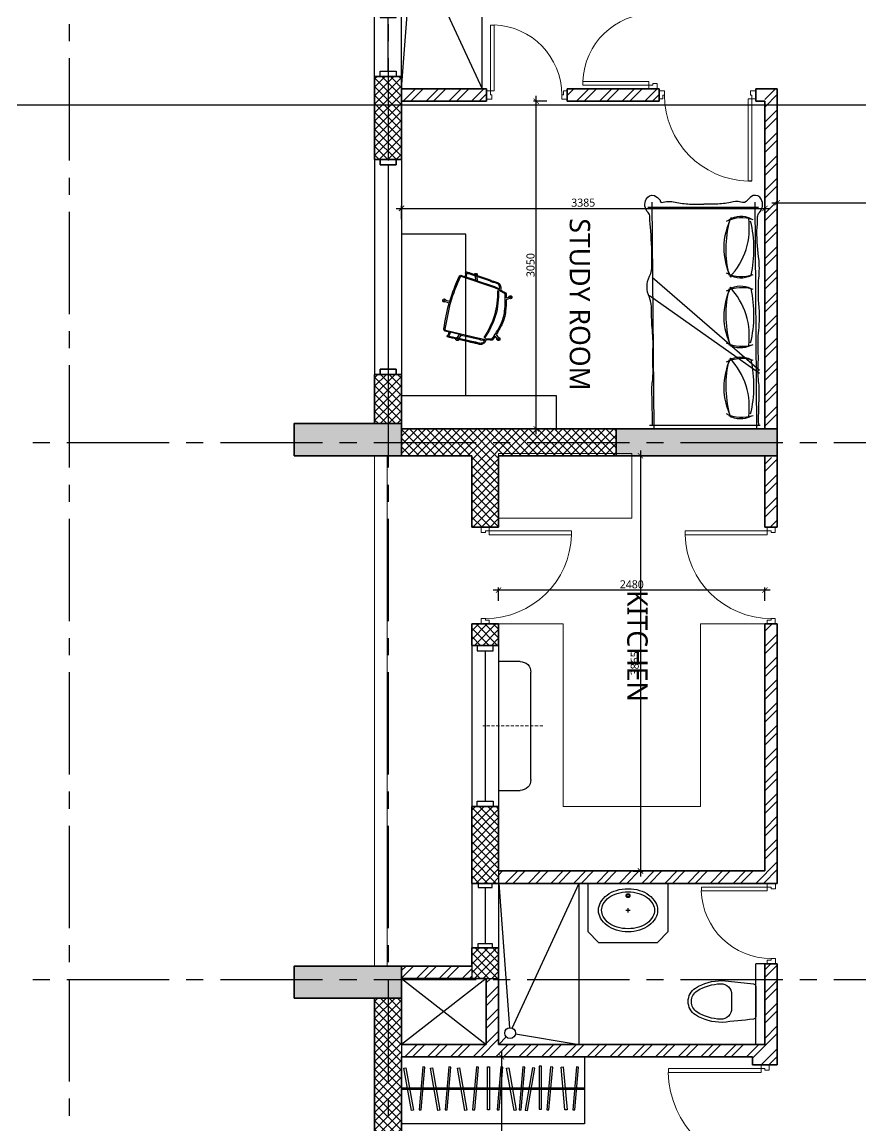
# Model space of a CAD drawing. Header units: millimetres. Extents: x -2409243 to -2334937, y -643723 to -441957.
# Drawn here: x -2362729 to -2354916, y -495531 to -485256 of the extents above; entities that cross this region are included whole.
import ezdxf

# ---------------------------------------------------------------- set-up
doc = ezdxf.new("R2010")
doc.units = ezdxf.units.MM
doc.header["$MEASUREMENT"] = 0
doc.header["$PDMODE"] = 67
for name, pattern in [('CENTER2', [28.575, 19.05, -3.175, 3.175, -3.175]), ('DASHED', [0.75, 0.5, -0.25]), ('DASHED2', [0.375, 0.25, -0.125])]:
    doc.linetypes.add(name, pattern=pattern)
for name, color, linetype in [('A-Anno-Dims', 7, 'Continuous'), ('A-Anno-Grid Lines', 154, 'Continuous'), ('A-Railing', 4, 'Continuous'), ('A-Sanitory', 181, 'Continuous'), ('A-Wall Patt', 8, 'Continuous'), ('A-Window', 4, 'Continuous'), ('S-Conc Patt', 9, 'Continuous'), ('TAGS', 7, 'Continuous')]:
    doc.layers.add(name, color=color, linetype=linetype)
for name, color, linetype, lineweight in [('A-Detail Lines', 8, 'Continuous', 25), ('A-Door', 4, 'Continuous', 9), ('A-DTLS-Elevation', 4, 'Continuous', 25), ('A-Wall Ele', 3, 'Continuous', 20), ('A-Wall Sec', 1, 'Continuous', 30), ('COL', 15, 'Continuous', 25), ('HVAC Units', 60, 'Continuous', 30), ('I-Slabs', 245, 'Continuous', 9), ('S-Concrete', 40, 'Continuous', 30)]:
    doc.layers.add(name, color=color, linetype=linetype, lineweight=lineweight)
doc.layers.add('I-Furniture', color=7, linetype='Continuous', lineweight=25, true_color=0xd17000)
doc.layers.get('A-Anno-Dims').off()
doc.styles.get("Standard").update_dxf_attribs({"font": 'trebuc.ttf'})
doc.dimstyles.new('IIITD_WD_M @ 50', dxfattribs={"dimscale": 50, "dimtxt": 1.5, "dimasz": 1, "dimexe": 0.5, "dimexo": 0.25, "dimgap": 0.3, "dimtad": 1, "dimdec": 0, "dimrnd": 1, "dimzin": 0, "dimdsep": 46, "dimtxsty": 'Standard', "dimblk": 'ARCHTICK', "dimcen": 0.2, "dimdle": 1, "dimclrd": 1, "dimclre": 1, "dimclrt": 5, "dimadec": 0, "dimazin": 0, "dimtfac": 1, "dimtdec": 0, "dimtofl": 0, "dimtmove": 0, "dimatfit": 0, "dimfxl": 2, "dimfxlon": 1, "dimtolj": 1, "dimtzin": 0, "dimlwd": -1, "dimlwe": -1, "dimarcsym": 0})
pattern_1 = [(45, (-2351525.57, -482115.75), (-106.066, 106.066), []), (45, (-2351454.86, -482115.75), (-106.066, 106.066), [])]
pattern_2 = [(225, (-1525842.595, -761258.91), (39.7747564, -39.7747564), []), (315, (-1525842.595, -761258.91), (39.7747564, 39.7747564), [])]
pattern_3 = [(45, (-1525842.6, -761258.91), (-106.066017, 106.066017), []), (45, (-1525771.88, -761258.91), (-106.066017, 106.066017), [])]

# ---------------------------------------------------------------- blocks, each defined once
blk = doc.blocks.new('Cols Residences')
at = {"layer": 'S-Conc Patt'}
for points in [[(-30222, -3480), (-30222, -4480), (-29922, -4480), (-29922, -3480)], [(-25172, -3480), (-25172, -4480), (-24872, -4479), (-24872, -3479)], [(-25172, -6479), (-25172, -7979), (-24922, -7979), (-24922, -6479)]]:
    blk.add_hatch(color=256, dxfattribs=at).paths.add_polyline_path(points)
at = {"layer": 'S-Concrete', "lineweight": 35}
for points in [[(-30222, -3480), (-30222, -4480), (-29922, -4480), (-29922, -3480)], [(-25172, -3479), (-25172, -4479), (-24872, -4479), (-24872, -3479)], [(-25172, -6479), (-25172, -7979), (-24922, -7979), (-24922, -6479)]]:
    blk.add_lwpolyline(points, close=True, dxfattribs=at)
blk = doc.blocks.new('ABL_Door_S - 1000 x 2100-11-3 Second Floor Lvl')
at = {"layer": 'A-Door', "color": 5}
for p, q in [((-500, 38), (-450, 38)), ((-500, -38), (-500, 38)), ((-450, 38), (-450, -3)), ((450, 38), (450, -3)), ((500, 38), (450, 38)), ((500, -38), (500, 38)), ((-500, -38), (-465, -38)), ((-465, -3), (-450, -3)), ((-465, -38), (-465, -3)), ((-430, -38), (-465, -38)), ((465, -3), (450, -3)), ((465, -38), (465, -3)), ((500, -38), (465, -38))]:
    blk.add_line(p, q, dxfattribs=at)
at = {"layer": 'A-Door', "color": 5, "lineweight": 18}
for p, q in [((-465, -38), (-465, -902)), ((-430, -38), (-430, -902)), ((-430, -902), (-465, -902))]:
    blk.add_line(p, q, dxfattribs=at)
at = {"layer": 'A-Door'}
blk.add_arc((-450, -3), 900, 271.2733, 0, dxfattribs=at)
blk = doc.blocks.new('ABL_Door_S - 750 x 2100-5-3 Second Floor Lvl')
at = {"layer": 'A-Door', "color": 5, "lineweight": 18}
for p, q in [((-375, 38), (-325, 38)), ((-375, -38), (-375, 38)), ((-325, 38), (-325, -3)), ((325, 38), (325, -3)), ((375, 38), (325, 38)), ((375, -38), (375, 38)), ((-375, -38), (-340, -38)), ((-340, -3), (-325, -3)), ((-340, -38), (-340, -3)), ((-340, -38), (-340, -652)), ((-305, -38), (-340, -38)), ((-305, -38), (-305, -652)), ((340, -3), (325, -3)), ((340, -38), (340, -3)), ((375, -38), (340, -38))]:
    blk.add_line(p, q, dxfattribs=at)
blk.add_lwpolyline([(-340, -652), (-305, -652)], dxfattribs=at)
at = {"layer": 'A-Door', "lineweight": 18}
blk.add_arc((-325, -3), 650, 271.7632, 0, dxfattribs=at)
blk = doc.blocks.new('ABL_Door_S - 900 x 2100-6-3 Second Floor Lvl')
at = {"layer": 'A-Door', "color": 5, "lineweight": 18}
for p, q in [((-450, 37), (-400, 37)), ((-450, -38), (-450, 37)), ((-400, 37), (-400, -3)), ((400, 37), (400, -3)), ((450, 37), (400, 37)), ((450, -38), (450, 37)), ((-450, -38), (-415, -38)), ((-380, -38), (-450, -38)), ((-415, -3), (-400, -3)), ((-415, -38), (-415, -3)), ((-415, -38), (-415, -802)), ((-380, -38), (-380, -802)), ((415, -3), (400, -3)), ((415, -38), (415, -3)), ((450, -38), (415, -38))]:
    blk.add_line(p, q, dxfattribs=at)
blk.add_lwpolyline([(-380, -802), (-415, -802)], dxfattribs=at)
at = {"layer": 'A-Door', "lineweight": 18}
blk.add_arc((-400, -3), 800, 271.4325, 0, dxfattribs=at)
at = {"layer": 'A-Door', "color": 5, "lineweight": 18}
blk.add_arc((-400, -3), 800, 268.9256, 271.0744, dxfattribs=at)
blk = doc.blocks.new('Kitchen Win 1500')
at = {"layer": 'A-Window', "color": 2, "lineweight": 30}
blk.add_line((-37322, -4779), (-38722, -4779), dxfattribs=at)
at = {"layer": 'A-Window'}
for points in [[(-37272, -4654), (-38772, -4654)], [(-38772, -4704), (-38722, -4704), (-38722, -4854), (-38772, -4854)], [(-37272, -4704), (-37322, -4704), (-37322, -4854), (-37272, -4854)], [(-37272, -4904), (-38772, -4904)]]:
    blk.add_lwpolyline(points, dxfattribs=at)
blk = doc.blocks.new('tOI WIN 230 WALL')
at = {"layer": 'A-Window', "color": 2, "lineweight": 30}
blk.add_line((-34120, -7402), (-34640, -7402), dxfattribs=at)
at = {"layer": 'A-Window'}
for points in [[(-34080, -7277), (-34680, -7277)], [(-34680, -7337), (-34640, -7337), (-34640, -7467), (-34680, -7467)], [(-34080, -7337), (-34120, -7337), (-34120, -7467), (-34080, -7467)], [(-34080, -7527), (-34680, -7527)]]:
    blk.add_lwpolyline(points, dxfattribs=at)
blk = doc.blocks.new('Grid Residences')
at = {"layer": 'A-Anno-Grid Lines', "linetype": 'CENTER2', "ltscale": 50}
for p, q in [((-30047, 2923), (-30047, -27704)), ((-25047, 2923), (-25047, -27704)), ((12818, -1384), (-37818, -1384)), ((12818, -4354), (-37818, -4354))]:
    blk.add_line(p, q, dxfattribs=at)
blk = doc.blocks.new('s4')
at = {"layer": 'A-Detail Lines'}
for p, q in [((-34965, 58707), (-35580, 59497)), ((-34965, 59496), (-35580, 58707))]:
    blk.add_line(p, q, dxfattribs=at)
blk = doc.blocks.new('Sink TOILET')
for points in [[(1123786, -93318, -0.12976), (1123805, -93245, -0.106426), (1123866, -93176, -0.084431), (1123952, -93133, -0.073534), (1124061, -93117, -0.073534), (1124169, -93133, -0.084431), (1124255, -93176, -0.106426), (1124316, -93245, -0.12976), (1124336, -93318, -0.12976), (1124316, -93391, -0.106426), (1124255, -93460, -0.084431), (1124169, -93503, -0.073534), (1124061, -93519, -0.073534), (1123952, -93503, -0.084431), (1123866, -93460, -0.106426), (1123805, -93391, -0.12976)], [(1123815, -93318, -0.12976), (1123830, -93259, -0.106426), (1123883, -93199, -0.084431), (1123960, -93161, -0.073534), (1124061, -93146, -0.073534), (1124161, -93161, -0.084431), (1124238, -93199, -0.106426), (1124291, -93259, -0.12976), (1124307, -93318, -0.12976), (1124291, -93377, -0.106426), (1124238, -93437, -0.084431), (1124161, -93475, -0.073534), (1124061, -93490, -0.073534), (1123960, -93475, -0.084431), (1123883, -93437, -0.106426), (1123830, -93377, -0.12976)]]:
    blk.add_lwpolyline(points, format="xyb", close=True)
for radius in [17.8, 12.2]:
    blk.add_circle((1124061, -93182), radius)
at = {"layer": 'A-Detail Lines'}
for points in [[(1124041, -93318), (1124081, -93318)], [(1124061, -93338), (1124061, -93298)]]:
    blk.add_lwpolyline(points, dxfattribs=at)
blk = doc.blocks.new('Bt 2')
at = {"layer": 'A-Detail Lines'}
for points in [[(-6764, -11157), (-6662, -12501)], [(-6637, -12506), (-6014, -11157)], [(-6764, -12657), (-6694, -12586)], [(-6609, -12559), (-6014, -12657)]]:
    blk.add_lwpolyline(points, dxfattribs=at)
at = {"layer": 'A-Sanitory', "ltscale": 0.5}
for p, q in [((-5834, -11707), (-5934, -11607)), ((-5284, -11707), (-5184, -11607))]:
    blk.add_line(p, q, dxfattribs=at)
at = {"layer": 'A-Sanitory'}
blk.add_line((-4254, -11907), (-4369, -11907), dxfattribs=at)
for points in [[(-6014, -12657), (-6014, -11157)], [(-4369, -12656), (-4369, -11907)]]:
    blk.add_lwpolyline(points, dxfattribs=at)
at = {"layer": 'A-Sanitory', "ltscale": 0.5}
for points in [[(-5934, -11157), (-5934, -11607)], [(-5184, -11607), (-5184, -11157)], [(-5834, -11707), (-5284, -11707)]]:
    blk.add_lwpolyline(points, dxfattribs=at)
at = {"layer": 'A-Sanitory'}
for points in [[(-4684, -12062), (-4392, -12092, -0.384412), (-4369, -12117), (-4369, -12397, -0.383904), (-4392, -12422, -0.001434), (-4683, -12452, -0.140641), (-4930, -12382, -0.259738), (-4999, -12257, -0.259738), (-4930, -12132, -0.139471)], [(-4594, -12192), (-4594, -12322, -0.422961), (-4697, -12422, -0.13189), (-4914, -12357, -0.259738), (-4969, -12257, -0.259738), (-4914, -12157, -0.13189), (-4697, -12092, -0.422961)]]:
    blk.add_lwpolyline(points, format="xyb", close=True, dxfattribs=at)
blk.add_circle((-6658, -12551), 50, dxfattribs=at)
at = {"layer": 'A-Sanitory', "ltscale": 0.5}
blk.add_blockref('Sink TOILET', (-1129620, 81910), dxfattribs=at)
blk = doc.blocks.new('A$C38537BE3')
at = {"linetype": 'DASHED', "ltscale": 50}
for p, q in [((-65, -185), (-106.7, -185)), ((-65, -215), (-106.7, -215))]:
    blk.add_line(p, q, dxfattribs=at)
for points in [[(-211.7, -420.8), (-148.4, -400, 0.414214), (-106.7, -358.3), (-106.7, -41.7, 0.414214), (-148.4, 0), (-211.7, 20.8, 0.414214), (-253.4, -20.8), (-253.4, -379.2, 0.414214)], [(-211.7, -400), (-148.4, -379.2, 0.414214), (-127.5, -358.3), (-127.5, -41.7, 0.414214), (-148.4, -20.8), (-211.7, 0, 0.414214), (-232.5, -20.8), (-232.5, -379.2, 0.414214)]]:
    blk.add_lwpolyline(points, format="xyb", close=True, dxfattribs=at)
for points in [[(-45, 0), (465, 0), (465, -400), (-45, -400)], [(-30, -15), (450, -15), (450, -385), (-30, -385)]]:
    blk.add_lwpolyline(points, close=True)
blk.add_lwpolyline([(75, -111.7), (344.9, -118.2, -0.899983), (344.9, -280.5), (75.6, -288.2, -0.799392)], format="xyb", close=True)
blk.add_lwpolyline([(-45, -215), (-65, -215), (-65, -185), (-45, -185)])
at = {"layer": 'A-Detail Lines'}
blk.add_lwpolyline([(75.5, -116.7), (344.6, -123.2, -0.897689), (344.6, -275.5), (76.1, -283.2, -0.793494), (75.5, -116.7)], format="xyb", close=True, dxfattribs=at)
at = {"layer": 'S-Conc Patt'}
for p, q in [((75, -111.7), (75, -15)), ((85, -111.9), (85, -15)), ((95, -112.2), (95, -15)), ((105, -112.4), (105, -15)), ((115, -112.7), (115, -15)), ((125, -112.9), (125, -15)), ((135, -113.1), (135, -15)), ((145, -113.4), (145, -15)), ((155, -113.6), (155, -15)), ((165, -113.9), (165, -15)), ((175, -114.1), (175, -15)), ((185, -114.4), (185, -15)), ((195, -114.6), (195, -15)), ((205, -114.8), (205, -15)), ((215, -115.1), (215, -15)), ((225, -115.3), (225, -15)), ((235, -115.6), (235, -15)), ((245, -115.8), (245, -15)), ((255, -116), (255, -15)), ((265, -116.3), (265, -15)), ((275, -116.5), (275, -15)), ((285, -116.8), (285, -15)), ((295, -117), (295, -15)), ((305, -117.3), (305, -15)), ((315, -117.5), (315, -15)), ((325, -117.7), (325, -15)), ((335, -118), (335, -15)), ((345, -118.2), (345, -15)), ((345, -15), (345, -118.2)), ((75, -385), (75, -288)), ((85, -385), (85, -287.8)), ((95, -385), (95, -287.5)), ((105, -385), (105, -287.2)), ((115, -385), (115, -286.9)), ((125, -385), (125, -286.6)), ((135, -385), (135, -286.3)), ((145, -385), (145, -286.1)), ((155, -385), (155, -285.8)), ((165, -385), (165, -285.5)), ((175, -385), (175, -285.2)), ((185, -385), (185, -284.9)), ((195, -385), (195, -284.7)), ((205, -385), (205, -284.4)), ((215, -385), (215, -284.1)), ((225, -385), (225, -283.8)), ((235, -385), (235, -283.5)), ((245, -385), (245, -283.3)), ((255, -385), (255, -283)), ((265, -385), (265, -282.7)), ((275, -385), (275, -282.4)), ((285, -385), (285, -282.1)), ((295, -385), (295, -281.9)), ((305, -385), (305, -281.6)), ((315, -385), (315, -281.3)), ((325, -385), (325, -281)), ((335, -385), (335, -280.7)), ((345, -280.4), (345, -385)), ((345, -385), (345, -280.4))]:
    blk.add_line(p, q, dxfattribs=at)
blk = doc.blocks.new('basin13_pl')
for points in [[(-412, -2, -0.32431), (-229, 275, -0.074195), (-226, 276), (0, 262), (0, -262), (-223, -275, -0.082611), (-232, -273, -0.313325), (-412, -2)], [(-382, 1, -0.373947), (-169, 245, -0.252869), (-89, 186, -0.078211), (-63, 1, -0.070813), (-89, -186, -0.2542), (-169, -244, -0.371653), (-382, 1)]]:
    blk.add_lwpolyline(points, format="xyb", close=True)
at = {"lineweight": -2}
blk.add_circle((-122, 1), 28.8, dxfattribs=at)
blk = doc.blocks.new('Bt 3')
at = {"layer": 'A-Detail Lines'}
for points in [[(-7669, -2262), (-7599, -2333)], [(-7514, -2360), (-6919, -2262)], [(-7669, -3762), (-7567, -2418)], [(-7542, -2414), (-6919, -3762)]]:
    blk.add_lwpolyline(points, dxfattribs=at)
at = {"layer": 'A-Sanitory'}
blk.add_line((-6919, -3762), (-6919, -2207), dxfattribs=at)
blk.add_circle((-7563, -2369), 50, dxfattribs=at)
at = {"layer": 'A-Sanitory', "ltscale": 0.5, "xscale": -0.9999999999999992, "rotation": 270.0525914076156}
blk.add_blockref('basin13_pl', (-6494, -2227), dxfattribs=at)
at = {"layer": 'A-Sanitory', "xscale": 1.199999999999999, "yscale": 1.199999999999999, "zscale": 1.199999999999999, "rotation": 270}
blk.add_blockref('A$C38537BE3', (-5544, -2531), dxfattribs=at)
blk = doc.blocks.new('Win 2000 @ 300W')
at = {"layer": 'A-Window', "color": 2, "lineweight": 30}
blk.add_line((1950, -125), (50, -125), dxfattribs=at)
at = {"layer": 'A-Window'}
for points in [[(2000, 0), (0, 0)], [(0, -50), (50, -50), (50, -200), (0, -200)], [(2000, -50), (1950, -50), (1950, -200), (2000, -200)], [(2000, -250), (0, -250)]]:
    blk.add_lwpolyline(points, dxfattribs=at)
blk = doc.blocks.new('Toilet Win')
at = {"layer": 'A-Window', "color": 2, "lineweight": 30}
blk.add_line((22742, -8048), (22742, -8548), dxfattribs=at)
at = {"layer": 'A-Window'}
for points in [[(22617, -7998), (22617, -8598)], [(22667, -7998), (22667, -8048), (22817, -8048), (22817, -7998)], [(22867, -7998), (22867, -8598)], [(22667, -8598), (22667, -8548), (22817, -8548), (22817, -8598)]]:
    blk.add_lwpolyline(points, dxfattribs=at)
blk = doc.blocks.new('Int. Un Split')
at = {"layer": 'HVAC Units'}
for p, q in [((-200, 600), (0, 600)), ((0, 600), (0, -600)), ((-300, -500), (-300, 500)), ((0, -600), (-200, -600))]:
    blk.add_line(p, q, dxfattribs=at)
at = {"layer": 'HVAC Units', "color": 8, "linetype": 'DASHED2', "lineweight": 5, "ltscale": 120}
blk.add_line((-412, 0), (148, 0), dxfattribs=at)
at = {"layer": 'HVAC Units'}
for centre, start, end in [((-200, 500), 90, 180), ((-200, -500), 180, 270)]:
    blk.add_arc(centre, 100, start, end, dxfattribs=at)
blk = doc.blocks.new('A$C2AB22295')
at = {"layer": 'I-Furniture', "linetype": 'Continuous'}
for p, q in [((-1717, -290), (-12, -290)), ((-1717, -300), (-12, -300))]:
    blk.add_line(p, q, dxfattribs=at)
for points in [[(-1717, 0), (-12, 0), (-12, -625), (-1717, -625)], [(-1518, -94), (-1553, -493), (-1533, -494), (-1498, -96)], [(-1276, -94), (-1310, -493), (-1291, -494), (-1256, -96)], [(-1019, -94), (-1054, -493), (-1034, -494), (-1000, -96)], [(-896, -93), (-896, -493), (-916, -493), (-916, -93)], [(-791, -94), (-826, -493), (-806, -494), (-772, -96)], [(-587, -94), (-622, -493), (-602, -494), (-568, -96)], [(-433, -87), (-433, -487), (-413, -487), (-413, -87)], [(-328, -94), (-363, -493), (-343, -494), (-308, -96)], [(-210, -94), (-175, -493), (-195, -494), (-230, -96)], [(-87, -94), (-122, -493), (-102, -494), (-67, -96)], [(-1675, -103), (-1605, -497), (-1625, -500), (-1694, -106)], [(-1428, -103), (-1359, -497), (-1379, -500), (-1448, -106)], [(-1176, -103), (-1107, -497), (-1126, -500), (-1196, -106)], [(-718, -103), (-648, -497), (-668, -500), (-738, -106)], [(-495, -103), (-564, -497), (-544, -500), (-475, -106)]]:
    blk.add_lwpolyline(points, close=True, dxfattribs=at)
blk = doc.blocks.new('A$C3F9156EF')
at = {"layer": 'I-Furniture', "linetype": 'ByBlock'}
for p, q in [((-17, 2056), (-538, 2056)), ((-479, 0), (-496, 2105)), ((494, 2056), (-17, 2056)), ((479, 0), (463, 2105)), ((502, 538), (-498, 1403)), ((502, 511), (-521, 1233)), ((510, 27), (-521, 27))]:
    blk.add_line(p, q, dxfattribs=at)
for points in [[(-495, 27, -0.005203), (-494, 88, -0.00267), (-499, 317, -0.058958), (-492, 454, 0.038458), (-490, 577, -0.025508), (-490, 732, 0.039412), (-498, 938, -0.016498), (-503, 1088, 0.095063), (-523, 1220, -0.129887), (-544, 1316, -0.123513), (-522, 1416, 0.132991), (-499, 1523, 0.025093), (-511, 1838, -0.026504), (-518, 1967, 0.211134), (-535, 2008, -0.329446), (-552, 2133, -0.37589), (-477, 2166, -0.123892), (-424, 2124, 0.658136), (-396, 2104, -0.141351), (-266, 2102, 0.036442), (-131, 2087, 0.030598), (-17, 2087)], [(495, 27, 0.005203), (494, 88, 0.00267), (499, 317, 0.058958), (492, 454, -0.038458), (490, 577, 0.025508), (490, 732, -0.039412), (498, 938, 0.016498), (503, 1088, -0.037552), (494, 1373, 0.045167), (499, 1561, -0.028501), (478, 1838, 0.026504), (485, 1967, -0.211134), (502, 2008, 0.329446), (518, 2133, 0.37589), (444, 2166, 0.123892), (391, 2124, -0.342539), (328, 2104, 0.192958), (233, 2102, -0.036442), (98, 2087, -0.030598), (-17, 2087)]]:
    blk.add_lwpolyline(points, format="xyb", dxfattribs=at)
for centre, radius, start, end in [((773, 1680), 603, 152.1393, 206.7643), ((337, 1626), 333, 71.2645, 115.9325), ((-252, 1864), 660, 316.4, 8.5855), ((337, 1746), 333, 244.0675, 288.7355), ((773, 1042), 603, 153.2357, 207.8607), ((337, 976), 333, 71.2645, 115.9325), ((-252, 859), 660, 351.4145, 43.6), ((337, 1096), 333, 244.0675, 288.7355), ((773, 382), 603, 153.2357, 207.8607), ((337, 316), 333, 71.2645, 115.9325), ((-252, 198), 660, 351.4145, 43.6), ((337, 436), 333, 244.0675, 288.7355)]:
    blk.add_arc(centre, radius, start, end, dxfattribs=at)
at = {"layer": 'I-Furniture', "color": 0, "linetype": 'ByBlock'}
for centre, radius, start, end in [((327, 1753), 219, 63.5126, 120.2705), ((1285, 1668), 1096, 166.2913, 192.8573), ((-645, 1668), 1096, 347.1427, 13.7087), ((327, 1620), 219, 239.7295, 296.4874), ((1285, 1055), 1096, 167.1427, 193.7087), ((327, 1103), 219, 63.5126, 120.2705), ((-645, 1055), 1096, 346.2913, 12.8573), ((327, 970), 219, 239.7295, 296.4874), ((1285, 394), 1096, 167.1427, 193.7087), ((327, 442), 219, 63.5126, 120.2705), ((-645, 394), 1096, 346.2913, 12.8573), ((327, 309), 219, 239.7295, 296.4874)]:
    blk.add_arc(centre, radius, start, end, dxfattribs=at)
blk = doc.blocks.new('executive study table')
at = {"layer": 'I-Furniture'}
for p, q in [((-171, 533), (-152, 534)), ((-155, 571), (-133, 572)), ((-140, 567), (-139, 571)), ((-171, 7), (-152, 6)), ((-155, -30), (-133, -32)), ((-140, -27), (-139, -31))]:
    blk.add_line(p, q, dxfattribs=at)
for points in [[(-509, 270, -0.04406), (-503, 336, -0.026544), (-480, 437), (-506, 458, -3.638528), (-496, 470), (-474, 457, -0.010397), (-461, 495, -0.318214), (-452, 502, 0.043075), (-444, 502, 0.035302), (-412, 510, 0.013054), (-403, 513, -0.140274), (-393, 546, -0.187796), (-364, 568, -0.087841), (-327, 571, 0.059908), (-291, 573, -0.051364), (-254, 575), (-196, 578), (-157, 580, -1), (-129, 582), (-95, 584), (-77, 585, -0.040528), (-61, 585, 0.019703), (-50, 584, -0.367951), (-46, 580, -0.076399), (-46, 574, -0.223629), (-48, 571, -0.09063), (-48, 571, 0.435593), (-49, 571), (-50, 566, 0.041397), (-52, 552, 0.005779), (-52, 542, 0.01447), (-52, 538), (-15, 540, -0.416429), (3, 524, -0.025896), (23, 280), (60, 277, -3.543521), (59, 262), (23, 262, -0.026019), (3, 16, -0.416429), (-15, 0), (-52, 2, 0.01447), (-52, -2, 0.005779), (-52, -12, 0.041397), (-50, -26), (-49, -31, 0.435593), (-48, -31, -0.09063), (-48, -31, -0.223629), (-46, -34, -0.076399), (-46, -40, -0.367951), (-50, -44, 0.019703), (-61, -44, -0.040528), (-77, -45), (-95, -44), (-129, -42, -1), (-157, -40), (-196, -38), (-254, -35, -0.051364), (-291, -33, 0.059908), (-327, -31, -0.087841), (-364, -28, -0.187796), (-393, -6, -0.140274), (-403, 27, 0.013054), (-412, 30, 0.035302), (-444, 38, 0.043075), (-452, 39, -0.318214), (-461, 45, -0.010397), (-474, 84), (-496, 71, -3.638528), (-506, 82), (-480, 103, -0.026544), (-503, 204, -0.04406)], [(-499, 270, 0.04406), (-494, 206, 0.042095), (-452, 49, -0.042637), (-443, 48, -0.035302), (-409, 40, -0.026112), (-389, 32, 0.070764), (-375, 28), (-352, 25, 0.002232), (-338, 25), (-15, 10, 0.431435), (-7, 17, 0.026929), (13, 270, 0.026929), (-7, 523, 0.431435), (-15, 530), (-338, 515, 0.002232), (-352, 515), (-375, 512, 0.070764), (-389, 508, -0.026112), (-409, 500, -0.035302), (-443, 492, -0.042637), (-452, 492, 0.042095), (-494, 335, 0.04406)], [(-155, 571), (-171, 533), (-339, 525, 0.002292), (-353, 525), (-377, 522, 0.066419), (-392, 517, -0.120179), (-385, 541, -0.187796), (-362, 558, -0.087841), (-328, 561, 0.059908), (-289, 563, -0.052112), (-254, 565), (-195, 568)], [(-152, 534), (-62, 538, -0.01546), (-62, 542, -0.005779), (-62, 552, -0.041397), (-59, 569), (-58, 573, -0.044554), (-58, 574, -0.006403), (-62, 575, 0.040528), (-77, 575), (-94, 574), (-133, 572, -0.154174), (-140, 567)], [(-155, -30), (-171, 7), (-339, 15, -0.002292), (-353, 15), (-377, 19, -0.066419), (-392, 23, 0.120179), (-385, -1, 0.187796), (-362, -18, 0.087841), (-328, -21, -0.059908), (-289, -23, 0.052112), (-254, -25), (-195, -28)], [(-152, 6), (-62, 2, 0.01546), (-62, -2, 0.005779), (-62, -12, 0.041397), (-59, -28), (-58, -32, 0.044554), (-58, -34, 0.006403), (-62, -34, -0.040528), (-77, -35), (-94, -34), (-133, -32, 0.154174), (-140, -27)]]:
    blk.add_lwpolyline(points, format="xyb", close=True, dxfattribs=at)
for points in [[(-157, 580), (-129, 582)], [(-157, -40), (-129, -42)]]:
    blk.add_lwpolyline(points, dxfattribs=at)
for points in [[(-496, 470), (-505, 475, 0.915293), (-514, 464), (-506, 458)], [(-385, 39, -0.074007), (-425, 270, -0.074007), (-385, 501)], [(-376, 42, -0.073942), (-415, 270, -0.073942), (-376, 498)], [(23, 270, -0.000012), (23, 270, -0.000012)], [(60, 277), (69, 277, -0.745022), (68, 262), (59, 262)], [(-496, 71), (-505, 65, -0.915293), (-514, 77), (-506, 82)]]:
    blk.add_lwpolyline(points, format="xyb", dxfattribs=at)
at = {"layer": 'I-Furniture', "elevation": -950}
blk.add_lwpolyline([(24, 262, 0.001894), (23, 280, 0.000296)], format="xyb", dxfattribs=at)
blk = doc.blocks.new('_ArchTick')
at = {"color": 0, "linetype": 'ByBlock', "const_width": 0.15}
blk.add_lwpolyline([(-0.5, -0.5), (0.5, 0.5)], dxfattribs=at)
blk = doc.blocks.new('*D739')
at = {"layer": 'A-Railing', "color": 1}
for p, q in [((-2359245, -486990), (-2355760, -486990)), ((-2359195, -487090), (-2359195, -486965)), ((-2355810, -487090), (-2355810, -486965))]:
    blk.add_line(p, q, dxfattribs=at)
at = {"layer": 'Defpoints', "color": 0}
for p in [(-2355810, -486990), (-2359195, -487389), (-2355810, -487389)]:
    blk.add_point(p, dxfattribs=at)
at = {"layer": 'A-Railing', "color": 1, "xscale": 50, "yscale": 50, "zscale": 50, "rotation": 180}
blk.add_blockref('_ArchTick', (-2359195, -486990), dxfattribs=at)
at = {"layer": 'A-Railing', "color": 1, "xscale": 50, "yscale": 50, "zscale": 50}
blk.add_blockref('_ArchTick', (-2355810, -486990), dxfattribs=at)
at = {"layer": 'A-Railing', "color": 5, "insert": (-2357502, -486937), "char_height": 75, "attachment_point": 5}
blk.add_mtext('\\A1;3385', dxfattribs=at)
blk = doc.blocks.new('*D740')
at = {"layer": 'A-Railing', "color": 1}
for p, q in [((-2357840, -485993), (-2357965, -485993)), ((-2357940, -489093), (-2357940, -485943)), ((-2357840, -489043), (-2357965, -489043))]:
    blk.add_line(p, q, dxfattribs=at)
at = {"layer": 'Defpoints', "color": 0}
for p in [(-2357940, -485993), (-2357652, -485993), (-2357704, -489043)]:
    blk.add_point(p, dxfattribs=at)
at = {"layer": 'A-Railing', "color": 1, "xscale": 50, "yscale": 50, "zscale": 50}
for p, rotation in [((-2357940, -485993), 90), ((-2357940, -489043), 270)]:
    blk.add_blockref('_ArchTick', p, dxfattribs=dict(at, rotation=rotation))
at = {"layer": 'A-Railing', "color": 5, "insert": (-2357993, -487518), "char_height": 75, "attachment_point": 5, "rotation": 90}
blk.add_mtext('\\A1;3050', dxfattribs=at)
blk = doc.blocks.new('*D741')
at = {"layer": 'A-Railing', "color": 1}
for p, q in [((-2357037, -489293), (-2356944, -489293)), ((-2356969, -489243), (-2356969, -493208)), ((-2357037, -493158), (-2356944, -493158))]:
    blk.add_line(p, q, dxfattribs=at)
at = {"layer": 'Defpoints', "color": 0}
for p in [(-2357050, -489293), (-2357050, -493158), (-2356969, -493158)]:
    blk.add_point(p, dxfattribs=at)
at = {"layer": 'A-Railing', "color": 1, "xscale": 50, "yscale": 50, "zscale": 50}
for p, rotation in [((-2356969, -489293), 90), ((-2356969, -493158), 270)]:
    blk.add_blockref('_ArchTick', p, dxfattribs=dict(at, rotation=rotation))
at = {"layer": 'A-Railing', "color": 5, "insert": (-2357022, -491225), "char_height": 75, "attachment_point": 5, "rotation": 90}
blk.add_mtext('\\A1;3865', dxfattribs=at)
blk = doc.blocks.new('*D742')
at = {"layer": 'A-Railing', "color": 1}
for p, q in [((-2358290, -490643), (-2358290, -490518)), ((-2355810, -490643), (-2355810, -490518)), ((-2355760, -490543), (-2358340, -490543))]:
    blk.add_line(p, q, dxfattribs=at)
at = {"layer": 'Defpoints', "color": 0}
for p in [(-2358290, -490543), (-2358290, -491553), (-2355810, -491553)]:
    blk.add_point(p, dxfattribs=at)
at = {"layer": 'A-Railing', "color": 1, "xscale": 50, "yscale": 50, "zscale": 50, "rotation": 180}
blk.add_blockref('_ArchTick', (-2358290, -490543), dxfattribs=at)
at = {"layer": 'A-Railing', "color": 1, "xscale": 50, "yscale": 50, "zscale": 50}
blk.add_blockref('_ArchTick', (-2355810, -490543), dxfattribs=at)
at = {"layer": 'A-Railing', "color": 5, "insert": (-2357050, -490490), "char_height": 75, "attachment_point": 5}
blk.add_mtext('\\A1;2480', dxfattribs=at)
blk = doc.blocks.new('*D743')
at = {"layer": 'A-Railing', "color": 1}
for p, q in [((-2358264, -494838), (-2358264, -499268)), ((-2358164, -494888), (-2358289, -494888)), ((-2358164, -499218), (-2358289, -499218))]:
    blk.add_line(p, q, dxfattribs=at)
at = {"layer": 'Defpoints', "color": 0}
for p in [(-2357092, -494888), (-2358264, -499218), (-2357092, -499218)]:
    blk.add_point(p, dxfattribs=at)
at = {"layer": 'A-Railing', "color": 1, "xscale": 50, "yscale": 50, "zscale": 50}
for p, rotation in [((-2358264, -494888), 90), ((-2358264, -499218), 270)]:
    blk.add_blockref('_ArchTick', p, dxfattribs=dict(at, rotation=rotation))
at = {"layer": 'A-Railing', "color": 5, "insert": (-2358317, -497053), "char_height": 75, "attachment_point": 5, "rotation": 90}
blk.add_mtext('\\A1;4330', dxfattribs=at)
blk = doc.blocks.new('*D750')
at = {"layer": 'A-Railing', "color": 1}
for p, q in [((-2355695, -487038), (-2355695, -486913)), ((-2349770, -487038), (-2349770, -486913)), ((-2355745, -486938), (-2349720, -486938))]:
    blk.add_line(p, q, dxfattribs=at)
at = {"layer": 'Defpoints', "color": 0}
for p in [(-2349770, -486938), (-2355695, -487115), (-2349770, -487115)]:
    blk.add_point(p, dxfattribs=at)
at = {"layer": 'A-Railing', "color": 1, "xscale": 50, "yscale": 50, "zscale": 50, "rotation": 180}
blk.add_blockref('_ArchTick', (-2355695, -486938), dxfattribs=at)
at = {"layer": 'A-Railing', "color": 1, "xscale": 50, "yscale": 50, "zscale": 50}
blk.add_blockref('_ArchTick', (-2349770, -486938), dxfattribs=at)
at = {"layer": 'A-Railing', "color": 5, "insert": (-2352732, -486885), "char_height": 75, "attachment_point": 5}
blk.add_mtext('\\A1;5925', dxfattribs=at)

msp = doc.modelspace()

# ---------------------------------------------------------------- hatches: boundary and pattern name
at = {"layer": 'A-Wall Patt'}
h = msp.add_hatch(dxfattribs=at)
h.set_pattern_fill('ANSI37', color=256, scale=450, angle=180, style=0)
h.set_pattern_definition(pattern_2)
h.paths.add_polyline_path([(-2359194.9, -486535.3), (-2359194.9, -485763.2), (-2359444.9, -485763.2), (-2359444.9, -486535.3)])
h = msp.add_hatch(dxfattribs=at)
h.set_pattern_fill('ANSI32', color=256, scale=400, style=0)
h.set_pattern_definition(pattern_3)
h.paths.add_polyline_path([(-2359193.9, -485877.8), (-2359193.9, -485992.8), (-2358402.4, -485992.8), (-2358402.4, -485877.8)])
h = msp.add_hatch(dxfattribs=at)
h.set_pattern_fill('ANSI32', color=256, scale=400, style=0)
h.set_pattern_definition([(45, (-2357287.9, -485928.83), (-106.066, 106.066), []), (45, (-2357217.18, -485928.83), (-106.066, 106.066), [])])
h.paths.add_polyline_path([(-2356795.3, -485895.3), (-2356794.9, -485877.8), (-2357652.4, -485877.8), (-2357652.4, -485992.8), (-2356794.9, -485992.8), (-2356794.9, -485970.3), (-2356795.3, -485970.3)])
h = msp.add_hatch(dxfattribs=at)
h.set_pattern_fill('ANSI32', color=256, scale=400, style=0)
h.set_pattern_definition(pattern_1)
h.paths.add_polyline_path([(-2355694.9, -485877.8), (-2355809.9, -485877.8), (-2355809.9, -485992.8), (-2355809.9, -489042.8), (-2355694.9, -489042.8)])
h = msp.add_hatch(dxfattribs=at)
h.set_pattern_fill('ANSI37', color=256, scale=450, angle=180, style=0)
h.set_pattern_definition(pattern_2)
h.paths.add_polyline_path([(-2359444.9, -488992.8), (-2359194.9, -488992.8), (-2359194.9, -488535.3), (-2359444.9, -488535.3)])
h = msp.add_hatch(dxfattribs=at)
h.set_pattern_fill('ANSI37', color=256, scale=450, angle=180, style=0)
h.set_pattern_definition(pattern_2)
h.paths.add_polyline_path([(-2358289.9, -489957.8), (-2358289.9, -489292.8), (-2357194.9, -489292.8), (-2357194.9, -489042.8), (-2358289.9, -489042.8), (-2359194.5, -489042.8), (-2359194.5, -489292.8), (-2358539.9, -489292.8), (-2358539.9, -489957.8)])
h = msp.add_hatch(dxfattribs=at)
h.set_pattern_fill('ANSI32', color=256, scale=400, style=0)
h.set_pattern_definition(pattern_1)
h.paths.add_polyline_path([(-2355809.9, -489307.8), (-2355809.9, -489957.8), (-2355694.9, -489957.8), (-2355694.9, -489307.8)], flags=0)
h = msp.add_hatch(dxfattribs=at)
h.set_pattern_fill('ANSI37', color=256, scale=450, angle=180, style=0)
h.set_pattern_definition(pattern_2)
h.paths.add_polyline_path([(-2358539.9, -490857.8), (-2358539.9, -491057.8), (-2358289.9, -491057.8), (-2358289.9, -490857.8)])
h = msp.add_hatch(dxfattribs=at)
h.set_pattern_fill('ANSI32', color=256, scale=400, style=0)
h.set_pattern_definition(pattern_1)
h.paths.add_polyline_path([(-2358288.9, -493157.8), (-2358288.9, -493272.8), (-2355694.9, -493272.8), (-2355694.9, -490857.8), (-2355809.9, -490857.8), (-2355809.9, -493157.8)])
h = msp.add_hatch(dxfattribs=at)
h.set_pattern_fill('ANSI37', color=256, scale=450, angle=180, style=0)
h.set_pattern_definition(pattern_2)
h.paths.add_polyline_path([(-2358289.9, -493272.8), (-2358289.9, -492557.8), (-2358539.9, -492557.8), (-2358539.9, -493272.8)])
h = msp.add_hatch(dxfattribs=at)
h.set_pattern_fill('ANSI37', color=256, scale=450, angle=180, style=0)
h.set_pattern_definition(pattern_2)
h.paths.add_polyline_path([(-2358539.9, -493872.8), (-2358539.9, -494157.8), (-2358289.9, -494157.8), (-2358289.9, -493872.8)])
h = msp.add_hatch(dxfattribs=at)
h.set_pattern_fill('ANSI32', color=256, scale=400, style=0)
h.set_pattern_definition(pattern_3)
h.paths.add_polyline_path([(-2358289.9, -494158.8), (-2358404.9, -494158.8), (-2358404.9, -494772.8), (-2359193.9, -494772.8), (-2359193.9, -494887.8), (-2355924.9, -494887.8), (-2355924.9, -494962.8), (-2355694.9, -494962.8), (-2355694.9, -494022.8), (-2355809.9, -494022.8), (-2355809.9, -494772.8), (-2358289.9, -494772.8)])
h = msp.add_hatch(dxfattribs=at)
h.set_pattern_fill('ANSI32', color=256, scale=400, style=0)
h.set_pattern_definition([(45, (-2359284.96, -494811.44), (-106.066, 106.066), []), (45, (-2359214.25, -494811.44), (-106.066, 106.066), [])])
h.paths.add_polyline_path([(-2358540.9, -494157.8), (-2358540.9, -494042.8), (-2359194.5, -494042.8), (-2359194.5, -494157.8)])
h = msp.add_hatch(dxfattribs=at)
h.set_pattern_fill('ANSI37', color=256, scale=450, angle=180, style=0)
h.set_pattern_definition(pattern_2)
h.paths.add_polyline_path([(-2359194.9, -495990.3), (-2359194.5, -494342.8), (-2359444.9, -494342.8), (-2359444.9, -495990.3)])

# ---------------------------------------------------------------- linework, layer by layer
at = {"layer": 'A-Wall Ele'}
for p, q in [((-2359444.9, -494042.8), (-2359444.9, -489292.8)), ((-2359444.9, -494042.8), (-2359444.9, -489292.8)), ((-2359329.9, -489292.8), (-2359329.9, -494042.8)), ((-2359329.9, -489292.8), (-2359329.9, -494042.8))]:
    msp.add_line(p, q, dxfattribs=at)
at = {"layer": 'A-Wall Patt'}
msp.add_line((-2409243.5, -486026.3), (-2353492.2, -486026.3), dxfattribs=at)
at = {"layer": 'A-Wall Sec', "lineweight": 35}
for p, q in [((-2358402.4, -485877.8), (-2359194.9, -485878.1)), ((-2358402.4, -485877.8), (-2359194.9, -485878.1)), ((-2358402.4, -485992.8), (-2358402.4, -485877.8)), ((-2358402.4, -485992.8), (-2358402.4, -485877.8)), ((-2356794.9, -485877.8), (-2357652.4, -485877.8)), ((-2357652.4, -485877.8), (-2357652.4, -485992.8)), ((-2356794.9, -485877.8), (-2357652.4, -485877.8)), ((-2357652.4, -485877.8), (-2357652.4, -485992.8)), ((-2356794.9, -485992.8), (-2356794.9, -485877.8)), ((-2356794.9, -485992.8), (-2356794.9, -485877.8)), ((-2355694.9, -485877.8), (-2355894.9, -485877.8)), ((-2355894.9, -485877.8), (-2355894.9, -485992.8)), ((-2355694.9, -485877.8), (-2355894.9, -485877.8)), ((-2355894.9, -485877.8), (-2355894.9, -485992.8)), ((-2355694.9, -489042.8), (-2355694.9, -485877.8)), ((-2355694.9, -489042.8), (-2355694.9, -485877.8)), ((-2359194.9, -486535.3), (-2359194.9, -485992.8)), ((-2359194.9, -485992.8), (-2358402.4, -485992.8)), ((-2359194.9, -486535.3), (-2359194.9, -485992.8)), ((-2359194.9, -485992.8), (-2358402.4, -485992.8)), ((-2357652.4, -485992.8), (-2356794.9, -485992.8)), ((-2357652.4, -485992.8), (-2356794.9, -485992.8)), ((-2355894.9, -485992.8), (-2355809.9, -485992.8)), ((-2355894.9, -485992.8), (-2355809.9, -485992.8)), ((-2355809.9, -485992.8), (-2355809.9, -489042.8)), ((-2355809.9, -485992.8), (-2355809.9, -489042.8)), ((-2359444.9, -486535.3), (-2359194.9, -486535.3)), ((-2359444.9, -486535.3), (-2359194.9, -486535.3)), ((-2359444.9, -488535.3), (-2359444.9, -488992.8)), ((-2359194.9, -488535.3), (-2359444.9, -488535.3)), ((-2359444.9, -488535.3), (-2359444.9, -488992.8)), ((-2359194.9, -488535.3), (-2359444.9, -488535.3)), ((-2359194.9, -488992.8), (-2359194.9, -488535.3)), ((-2359194.9, -488992.8), (-2359194.9, -488535.3)), ((-2357194.9, -489042.8), (-2359194.9, -489042.8)), ((-2357194.9, -489042.8), (-2359194.9, -489042.8)), ((-2359194.5, -489292.8), (-2358539.9, -489292.8)), ((-2359194.5, -489292.8), (-2358539.9, -489292.8)), ((-2358539.9, -489292.8), (-2358539.9, -489957.8)), ((-2358539.9, -489292.8), (-2358539.9, -489957.8)), ((-2358289.9, -489957.8), (-2358289.9, -489292.8)), ((-2358289.9, -489292.8), (-2357194.9, -489292.8)), ((-2358289.9, -489957.8), (-2358289.9, -489292.8)), ((-2358289.9, -489292.8), (-2357194.9, -489292.8)), ((-2355809.9, -489292.8), (-2355809.9, -489957.8)), ((-2355809.9, -489292.8), (-2355809.9, -489957.8)), ((-2355694.9, -489957.8), (-2355694.9, -489292.8)), ((-2355694.9, -489957.8), (-2355694.9, -489292.8)), ((-2358539.9, -489957.8), (-2358289.9, -489957.8)), ((-2358539.9, -489957.8), (-2358289.9, -489957.8)), ((-2355809.9, -489957.8), (-2355694.9, -489957.8)), ((-2355809.9, -489957.8), (-2355694.9, -489957.8)), ((-2358289.9, -490857.8), (-2358539.9, -490857.8)), ((-2358539.9, -490857.8), (-2358539.9, -491057.8)), ((-2358289.9, -490857.8), (-2358539.9, -490857.8)), ((-2358539.9, -490857.8), (-2358539.9, -491057.8)), ((-2358289.9, -491057.8), (-2358289.9, -490857.8)), ((-2358289.9, -491057.8), (-2358289.9, -490857.8)), ((-2355694.9, -490857.8), (-2355809.9, -490857.8)), ((-2355809.9, -490857.8), (-2355809.9, -493157.8)), ((-2355694.9, -490857.8), (-2355809.9, -490857.8)), ((-2355809.9, -490857.8), (-2355809.9, -493157.8)), ((-2355694.9, -493272.8), (-2355694.9, -490857.8)), ((-2355694.9, -493272.8), (-2355694.9, -490857.8)), ((-2358539.9, -491057.8), (-2358289.9, -491057.8)), ((-2358539.9, -491057.8), (-2358289.9, -491057.8)), ((-2358539.9, -492557.8), (-2358539.9, -493272.8)), ((-2358539.9, -492557.8), (-2358289.9, -492557.8)), ((-2358539.9, -492557.8), (-2358539.9, -493272.8)), ((-2358539.9, -492557.8), (-2358289.9, -492557.8)), ((-2358289.9, -493157.8), (-2358289.9, -492557.8)), ((-2358289.9, -493157.8), (-2358289.9, -492557.8)), ((-2355809.9, -493157.8), (-2358289.9, -493157.8)), ((-2355809.9, -493157.8), (-2358289.9, -493157.8)), ((-2358539.9, -493272.8), (-2355694.9, -493272.8)), ((-2358539.9, -493272.8), (-2355694.9, -493272.8)), ((-2358539.9, -493872.8), (-2358539.9, -494042.8)), ((-2358539.9, -493872.8), (-2358289.9, -493872.8)), ((-2358539.9, -493872.8), (-2358539.9, -494042.8)), ((-2358539.9, -493872.8), (-2358289.9, -493872.8)), ((-2358289.9, -494772.8), (-2358289.9, -493872.8)), ((-2358289.9, -494772.8), (-2358289.9, -493872.8)), ((-2355694.9, -494022.8), (-2355809.9, -494022.8)), ((-2355809.9, -494022.8), (-2355809.9, -494772.8)), ((-2355694.9, -494022.8), (-2355809.9, -494022.8)), ((-2355809.9, -494022.8), (-2355809.9, -494772.8)), ((-2355694.9, -494962.8), (-2355694.9, -494022.8)), ((-2355694.9, -494962.8), (-2355694.9, -494022.8)), ((-2358539.9, -494042.8), (-2359194.5, -494042.8)), ((-2358539.9, -494042.8), (-2359194.5, -494042.8)), ((-2359194.5, -494157.8), (-2358404.9, -494157.8)), ((-2359194.5, -494157.8), (-2358404.9, -494157.8)), ((-2358404.9, -494157.8), (-2358404.9, -494772.8)), ((-2358404.9, -494157.8), (-2358404.9, -494772.8)), ((-2359444.9, -494342.8), (-2359444.9, -495990.3)), ((-2359444.9, -494342.8), (-2359444.9, -495990.3)), ((-2359194.9, -494772.8), (-2359194.9, -494342.8)), ((-2359194.9, -494772.8), (-2359194.9, -494342.8)), ((-2358404.9, -494772.8), (-2359194.9, -494772.8)), ((-2358404.9, -494772.8), (-2359194.9, -494772.8)), ((-2355809.9, -494772.8), (-2358289.9, -494772.8)), ((-2355809.9, -494772.8), (-2358289.9, -494772.8)), ((-2359194.9, -494887.8), (-2355924.9, -494887.8)), ((-2359194.9, -495990.3), (-2359194.9, -494887.8)), ((-2359194.9, -494887.8), (-2355924.9, -494887.8)), ((-2359194.9, -495990.3), (-2359194.9, -494887.8)), ((-2355924.9, -494887.8), (-2355924.9, -494962.8)), ((-2355924.9, -494887.8), (-2355924.9, -494962.8)), ((-2355924.9, -494962.8), (-2355694.9, -494962.8)), ((-2355924.9, -494962.8), (-2355694.9, -494962.8))]:
    msp.add_line(p, q, dxfattribs=at)
at = {"layer": 'A-Wall Sec'}
for p, q in [((-2358289.9, -493157.8), (-2358289.9, -493272.8)), ((-2358289.9, -493157.8), (-2358289.9, -493272.8)), ((-2358539.9, -494042.8), (-2358539.9, -494157.8)), ((-2358539.9, -494042.8), (-2358539.9, -494157.8)), ((-2358404.9, -494157.8), (-2358289.9, -494157.8)), ((-2358404.9, -494157.8), (-2358289.9, -494157.8)), ((-2359194.9, -494772.8), (-2359194.9, -494887.8)), ((-2359194.9, -494772.8), (-2359194.9, -494887.8))]:
    msp.add_line(p, q, dxfattribs=at)
at = {"layer": 'A-Wall Sec', "lineweight": 35}
msp.add_lwpolyline([(-2359194.9, -485992.8), (-2359194.9, -485762.9), (-2359444.9, -485762.9), (-2359444.9, -486535.3)], dxfattribs=at)
msp.add_lwpolyline([(-2359194.9, -485992.8), (-2359194.9, -485762.9), (-2359444.9, -485762.9), (-2359444.9, -486535.3)], dxfattribs=at)
at = {"layer": 'COL'}
for points in [[(-2360194.5, -488992.8), (-2360194.5, -489292.8), (-2359194.5, -489292.8), (-2359194.5, -488992.8)], [(-2357194.9, -489042.8), (-2357194.9, -489292.8), (-2355694.9, -489292.8), (-2355694.9, -489042.8)], [(-2360194.5, -494042.8), (-2360194.5, -494342.8), (-2359194.5, -494342.8), (-2359194.5, -494042.8)]]:
    msp.add_lwpolyline(points, close=True, dxfattribs=at)
at = {"layer": 'I-Furniture'}
for points in [[(-2358594.5, -488730.3), (-2358594.5, -487230.3), (-2359194.9, -487230.3)], [(-2359194.5, -488730.3), (-2357754.3, -488730.3), (-2357754.2, -489060.3)]]:
    msp.add_lwpolyline(points, dxfattribs=at)
at = {"layer": 'I-Slabs'}
for points in [[(-2358289.9, -489872.8), (-2357049.9, -489872.8), (-2357049.9, -489272.8), (-2358289.9, -489272.8), (-2358289.9, -489872.8)], [(-2358289.9, -490857.8), (-2357689.9, -490857.8), (-2357689.9, -492557.8), (-2356409.9, -492557.8), (-2356409.9, -490857.8), (-2355809.9, -490857.8), (-2355809.9, -493157.8), (-2358289.9, -493157.8), (-2358289.9, -490857.8)]]:
    msp.add_lwpolyline(points, dxfattribs=at)
at = {"layer": 'S-Concrete', "lineweight": 35}
for points in [[(-2360194.9, -489292.8), (-2359194.9, -489292.8), (-2359194.9, -488992.8), (-2360194.9, -488992.8)], [(-2357194.9, -489292.8), (-2355694.9, -489292.8), (-2355694.9, -489042.8), (-2357194.9, -489042.8)], [(-2360194.5, -494342.8), (-2359194.5, -494342.8), (-2359194.5, -494042.8), (-2360194.5, -494042.8)]]:
    msp.add_lwpolyline(points, close=True, dxfattribs=at)

# ---------------------------------------------------------------- block references
at = {"layer": 'A-Anno-Dims', "rotation": 90}
for name, p in [('Kitchen Win 1500', (-2363194.2, -453785.3)), ('Kitchen Win 1500', (-2363194.2, -453785.3)), ('tOI WIN 230 WALL', (-2365817.1, -459192.8)), ('tOI WIN 230 WALL', (-2365817.1, -459192.8))]:
    msp.add_blockref(name, p, dxfattribs=at)
at = {"layer": 'A-Anno-Grid Lines', "rotation": 90}
msp.add_blockref('Grid Residences', (-2363674.2, -464121.2), dxfattribs=at)
at = {"layer": 'A-Anno-Grid Lines', "xscale": -1, "rotation": 270}
msp.add_blockref('Win 2000 @ 300W', (-2359194.9, -488535.3), dxfattribs=at)
msp.add_blockref('Win 2000 @ 300W', (-2359194.9, -488535.3), dxfattribs=at)
at = {"layer": 'A-Detail Lines'}
for name in ['Bt 3', 'Bt 2', 'Bt 2']:
    msp.add_blockref(name, (-2351525.6, -482115.7), dxfattribs=at)
at = {"layer": 'A-Detail Lines', "rotation": 90}
msp.add_blockref('s4', (-2299698.3, -459192.8), dxfattribs=at)
at = {"layer": 'A-Door', "xscale": -1}
for name, p, rotation in [('ABL_Door_S - 750 x 2100-5-3 Second Floor Lvl', (-2356852.4, -485502.8), 270), ('ABL_Door_S - 750 x 2100-5-3 Second Floor Lvl', (-2356852.4, -485502.8), 270), ('ABL_Door_S - 750 x 2100-5-3 Second Floor Lvl', (-2358027.4, -485935.3), 180), ('ABL_Door_S - 750 x 2100-5-3 Second Floor Lvl', (-2358027.4, -485935.3), 180), ('ABL_Door_S - 900 x 2100-6-3 Second Floor Lvl', (-2358414.9, -490407.8), 90), ('ABL_Door_S - 900 x 2100-6-3 Second Floor Lvl', (-2358414.9, -490407.8), 90)]:
    msp.add_blockref(name, p, dxfattribs=dict(at, rotation=rotation))
msp.add_blockref('ABL_Door_S - 900 x 2100-6-3 Second Floor Lvl', (-2356345.3, -485932.8), dxfattribs=at)
msp.add_blockref('ABL_Door_S - 900 x 2100-6-3 Second Floor Lvl', (-2356345.3, -485932.8), dxfattribs=at)
at = {"layer": 'A-Door', "rotation": 270}
for name, p in [('ABL_Door_S - 900 x 2100-6-3 Second Floor Lvl', (-2355749.9, -490407.8)), ('ABL_Door_S - 900 x 2100-6-3 Second Floor Lvl', (-2355749.9, -490407.8)), ('ABL_Door_S - 750 x 2100-5-3 Second Floor Lvl', (-2355749.9, -493647.8)), ('ABL_Door_S - 750 x 2100-5-3 Second Floor Lvl', (-2355749.9, -493647.8)), ('ABL_Door_S - 1000 x 2100-11-3 Second Floor Lvl', (-2355807.4, -495462.8)), ('ABL_Door_S - 1000 x 2100-11-3 Second Floor Lvl', (-2355807.4, -495462.8))]:
    msp.add_blockref(name, p, dxfattribs=at)
at = {"layer": 'A-DTLS-Elevation', "rotation": 90}
msp.add_blockref('Win 2000 @ 300W', (-2359444.9, -488535.3), dxfattribs=at)
at = {"layer": 'A-Wall Ele', "xscale": -1, "rotation": 180}
msp.add_blockref('Toilet Win', (-2382062, -493761.3), dxfattribs=at)
msp.add_blockref('Toilet Win', (-2382062, -493761.3), dxfattribs=at)
at = {"layer": 'HVAC Units', "xscale": -1}
msp.add_blockref('Int. Un Split', (-2358289.9, -491807.8), dxfattribs=at)
msp.add_blockref('Int. Un Split', (-2358289.9, -491807.8), dxfattribs=at)
at = {"layer": 'I-Furniture'}
for name, p in [('A$C3F9156EF', (-2356362.9, -489037.3, -450)), ('A$C2AB22295', (-2357478.2, -494887.9))]:
    msp.add_blockref(name, p, dxfattribs=at)
at = {"layer": 'I-Furniture', "rotation": 163.7977038956118}
msp.add_blockref('executive study table', (-2358651.1, -487609.7, -500), dxfattribs=at)
at = {"layer": 'S-Concrete', "rotation": 90}
msp.add_blockref('Cols Residences', (-2363674.2, -464121.2), dxfattribs=at)

# ---------------------------------------------------------------- texts
at = {"layer": 'TAGS'}
for s, p in [('STUDY ROOM', (-2357627.7, -487083.3)), ('KITCHEN', (-2357092.3, -490542.8))]:
    msp.add_text(s, height=189.95, rotation=270, dxfattribs=at).set_placement(p)

# ---------------------------------------------------------------- dimensions: what is measured, and where the dimension line sits
at = {"layer": 'A-Railing'}
for base, p1, p2, picture, middle in [((-2357940.3, -485992.8), (-2357704.3, -489042.8), (-2357652.4, -485992.8), '*D740', (-2357993.4, -487517.8)), ((-2356969.1, -493157.8), (-2357049.9, -489292.8), (-2357049.9, -493157.8), '*D741', (-2357022.4, -491225.3)), ((-2358264.1, -499217.8), (-2357092.3, -494887.8), (-2357092.3, -499217.8), '*D743', (-2358317.3, -497052.8))]:
    dim = msp.add_linear_dim(base=base, p1=p1, p2=p2, angle=90, dimstyle='IIITD_WD_M @ 50', override={"dimarcsym": 1}, dxfattribs=at)
    dim.commit()
    dim.dimension.update_dxf_attribs({"geometry": picture, "text_midpoint": middle})
for base, p1, p2, picture, middle in [((-2355809.9, -486990.2), (-2359194.9, -487389.1), (-2355809.9, -487389.1), '*D739', (-2357502.4, -486937)), ((-2349769.9, -486938.1), (-2355694.9, -487115.2), (-2349769.9, -487115.2), '*D750', (-2352732.4, -486884.8)), ((-2358289.9, -490542.8), (-2355809.9, -491553.4), (-2358289.9, -491553.4), '*D742', (-2357049.9, -490489.6))]:
    dim = msp.add_linear_dim(base=base, p1=p1, p2=p2, dimstyle='IIITD_WD_M @ 50', override={"dimarcsym": 1}, dxfattribs=at)
    dim.commit()
    dim.dimension.update_dxf_attribs({"geometry": picture, "text_midpoint": middle})

doc.saveas('drawing.dxf')
